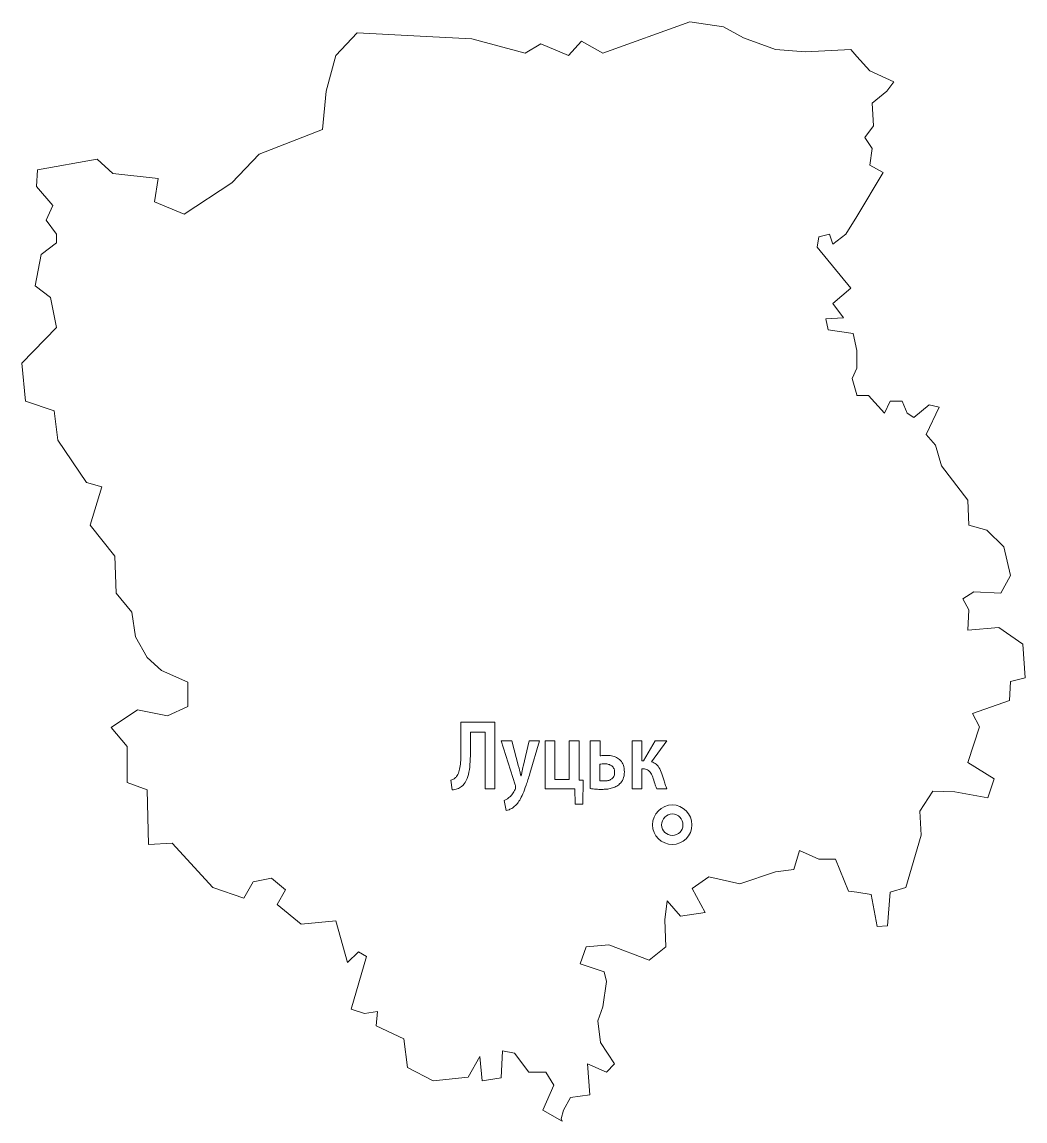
# Model space of a CAD drawing. Header units: millimetres. Extents: x -411 to 410, y -37 to 395.
# Drawn here: x -388.9 to -332.4, y 324.4 to 386.3 of the extents above; entities that cross this region are included whole.
import ezdxf

# ---------------------------------------------------------------- set-up
doc = ezdxf.new("R2010")
doc.units = ezdxf.units.MM
doc.header["$MEASUREMENT"] = 0
doc.layers.add('layer 1', color=7, linetype='Continuous')

msp = doc.modelspace()

# ---------------------------------------------------------------- linework, layer by layer
at = {"layer": 'layer 1', "color": 9, "lineweight": 20}
msp.add_open_spline([(-333.8711, 352.1954), (-333.8711, 352.1954), (-335.6088, 352.0421), (-335.6088, 352.0421), (-335.6088, 352.0421), (-335.6088, 352.0421), (-335.5568, 353.1917), (-335.5568, 353.1917), (-335.5568, 353.1917), (-335.5568, 353.1917), (-335.8889, 353.8053), (-335.8889, 353.8053), (-335.8889, 353.8053), (-335.8889, 353.8053), (-335.2757, 354.2135), (-335.2757, 354.2135), (-335.2757, 354.2135), (-335.2757, 354.2135), (-333.744, 354.1367), (-333.744, 354.1367), (-333.744, 354.1367), (-333.744, 354.1367), (-333.2068, 355.1335), (-333.2068, 355.1335), (-333.2068, 355.1335), (-333.2068, 355.1335), (-333.59, 356.7436), (-333.59, 356.7436), (-333.59, 356.7436), (-333.59, 356.7436), (-334.5354, 357.6886), (-334.5354, 357.6886), (-334.5354, 357.6886), (-334.5354, 357.6886), (-335.5568, 357.9692), (-335.5568, 357.9692), (-335.5568, 357.9692), (-335.5568, 357.9692), (-335.6088, 359.375), (-335.6088, 359.375), (-335.6088, 359.375), (-335.6088, 359.375), (-337.0895, 361.3162), (-337.0895, 361.3162), (-337.0895, 361.3162), (-337.0895, 361.3162), (-337.4226, 362.4662), (-337.4226, 362.4662), (-337.4226, 362.4662), (-337.4226, 362.4662), (-337.9588, 363.0786), (-337.9588, 363.0786), (-337.9588, 363.0786), (-337.9588, 363.0786), (-337.2185, 364.6123), (-337.2185, 364.6123), (-337.2185, 364.6123), (-337.2185, 364.6123), (-337.7797, 364.7402), (-337.7797, 364.7402), (-337.7797, 364.7402), (-337.7797, 364.7402), (-338.6483, 364.0245), (-338.6483, 364.0245), (-338.6483, 364.0245), (-338.6483, 364.0245), (-339.0321, 364.2799), (-339.0321, 364.2799), (-339.0321, 364.2799), (-339.0321, 364.2799), (-339.3131, 364.944), (-339.3131, 364.944), (-339.3131, 364.944), (-339.3131, 364.944), (-339.9771, 364.944), (-339.9771, 364.944), (-339.9771, 364.944), (-339.9771, 364.944), (-340.3094, 364.2799), (-340.3094, 364.2799), (-340.3094, 364.2799), (-340.3094, 364.2799), (-341.2038, 365.2762), (-341.2038, 365.2762), (-341.2038, 365.2762), (-341.2038, 365.2762), (-341.8674, 365.2762), (-341.8674, 365.2762), (-341.8674, 365.2762), (-341.8674, 365.2762), (-341.8674, 365.3013), (-341.8674, 365.3013), (-341.8674, 365.3013), (-341.8674, 365.3013), (-342.1232, 366.2215), (-342.1232, 366.2215), (-342.1232, 366.2215), (-342.1232, 366.2215), (-341.8674, 366.8099), (-341.8674, 366.8099), (-341.8674, 366.8099), (-341.8674, 366.8099), (-341.8674, 367.8062), (-341.8674, 367.8062), (-341.8674, 367.8062), (-341.8674, 367.8062), (-342.0724, 368.7767), (-342.0724, 368.7767), (-342.0724, 368.7767), (-342.0724, 368.7767), (-343.4773, 368.9813), (-343.4773, 368.9813), (-343.4773, 368.9813), (-343.4773, 368.9813), (-343.6052, 369.5938), (-343.6052, 369.5938), (-343.6052, 369.5938), (-343.6052, 369.5938), (-342.6087, 369.645), (-342.6087, 369.645), (-342.6087, 369.645), (-342.6087, 369.645), (-343.222, 370.4631), (-343.222, 370.4631), (-343.222, 370.4631), (-343.222, 370.4631), (-342.2001, 371.3317), (-342.2001, 371.3317), (-342.2001, 371.3317), (-342.2001, 371.3317), (-344.0911, 373.6308), (-344.0911, 373.6308), (-344.0911, 373.6308), (-344.0911, 373.6308), (-344.0141, 374.2181), (-344.0141, 374.2181), (-344.0141, 374.2181), (-344.0141, 374.2181), (-343.4005, 374.3713), (-343.4005, 374.3713), (-343.4005, 374.3713), (-343.4005, 374.3713), (-343.222, 373.8093), (-343.222, 373.8093), (-343.222, 373.8093), (-343.222, 373.8093), (-342.4805, 374.3713), (-342.4805, 374.3713), (-342.4805, 374.3713), (-342.4805, 374.3713), (-341.8674, 375.3686), (-341.8674, 375.3686), (-341.8674, 375.3686), (-341.8674, 375.3686), (-340.3862, 377.8465), (-340.3862, 377.8465), (-340.3862, 377.8465), (-340.3862, 377.8465), (-341.127, 378.255), (-341.127, 378.255), (-341.127, 378.255), (-341.127, 378.255), (-340.9986, 379.2002), (-340.9986, 379.2002), (-340.9986, 379.2002), (-340.9986, 379.2002), (-341.4079, 379.8136), (-341.4079, 379.8136), (-341.4079, 379.8136), (-341.4079, 379.8136), (-340.9221, 380.4774), (-340.9221, 380.4774), (-340.9221, 380.4774), (-340.9221, 380.4774), (-340.9986, 381.7549), (-340.9986, 381.7549), (-340.9986, 381.7549), (-340.9986, 381.7549), (-340.1819, 382.4195), (-340.1819, 382.4195), (-340.1819, 382.4195), (-340.1819, 382.4195), (-339.7722, 382.9562), (-339.7722, 382.9562), (-339.7722, 382.9562), (-339.7722, 382.9562), (-341.127, 383.5696), (-341.127, 383.5696), (-341.127, 383.5696), (-341.127, 383.5696), (-341.8674, 384.3875), (-341.8674, 384.3875), (-341.8674, 384.3875), (-341.8674, 384.3875), (-342.2001, 384.7701), (-342.2001, 384.7701), (-342.2001, 384.7701), (-342.2001, 384.7701), (-344.7541, 384.6423), (-344.7541, 384.6423), (-344.7541, 384.6423), (-344.7541, 384.6423), (-346.4406, 384.7701), (-346.4406, 384.7701), (-346.4406, 384.7701), (-346.4406, 384.7701), (-348.2545, 385.4338), (-348.2545, 385.4338), (-348.2545, 385.4338), (-348.2545, 385.4338), (-349.379, 386.0473), (-349.379, 386.0473), (-349.379, 386.0473), (-349.379, 386.0473), (-351.2693, 386.3286), (-351.2693, 386.3286), (-351.2693, 386.3286), (-351.2693, 386.3286), (-356.1751, 384.5654), (-356.1751, 384.5654), (-356.1751, 384.5654), (-356.1751, 384.5654), (-357.3759, 385.2558), (-357.3759, 385.2558), (-357.3759, 385.2558), (-357.3759, 385.2558), (-358.1168, 384.4382), (-358.1168, 384.4382), (-358.1168, 384.4382), (-358.1168, 384.4382), (-359.6751, 385.1027), (-359.6751, 385.1027), (-359.6751, 385.1027), (-359.6751, 385.1027), (-360.5437, 384.5654), (-360.5437, 384.5654), (-360.5437, 384.5654), (-360.5437, 384.5654), (-363.5586, 385.3827), (-363.5586, 385.3827), (-363.5586, 385.3827), (-363.5586, 385.3827), (-366.1137, 385.5106), (-366.1137, 385.5106), (-366.1137, 385.5106), (-366.1137, 385.5106), (-370.0224, 385.7152), (-370.0224, 385.7152), (-370.0224, 385.7152), (-370.0224, 385.7152), (-371.2235, 384.4382), (-371.2235, 384.4382), (-371.2235, 384.4382), (-371.2235, 384.4382), (-371.7593, 382.4195), (-371.7593, 382.4195), (-371.7593, 382.4195), (-371.7593, 382.4195), (-371.9638, 380.2733), (-371.9638, 380.2733), (-371.9638, 380.2733), (-371.9638, 380.2733), (-375.5405, 378.8684), (-375.5405, 378.8684), (-375.5405, 378.8684), (-375.5405, 378.8684), (-377.0743, 377.2589), (-377.0743, 377.2589), (-377.0743, 377.2589), (-377.0743, 377.2589), (-379.7569, 375.4955), (-379.7569, 375.4955), (-379.7569, 375.4955), (-379.7569, 375.4955), (-381.4429, 376.1858), (-381.4429, 376.1858), (-381.4429, 376.1858), (-381.4429, 376.1858), (-381.2381, 377.514), (-381.2381, 377.514), (-381.2381, 377.514), (-381.2381, 377.514), (-383.7928, 377.7953), (-383.7928, 377.7953), (-383.7928, 377.7953), (-383.7928, 377.7953), (-384.6617, 378.5874), (-384.6617, 378.5874), (-384.6617, 378.5874), (-384.6617, 378.5874), (-388.0344, 377.9992), (-388.0344, 377.9992), (-388.0344, 377.9992), (-388.0344, 377.9992), (-388.0849, 377.0541), (-388.0849, 377.0541), (-388.0849, 377.0541), (-388.0849, 377.0541), (-387.1661, 375.9814), (-387.1661, 375.9814), (-387.1661, 375.9814), (-387.1661, 375.9814), (-387.5486, 375.1637), (-387.5486, 375.1637), (-387.5486, 375.1637), (-387.5486, 375.1637), (-386.9609, 374.3713), (-386.9609, 374.3713), (-386.9609, 374.3713), (-386.9609, 374.3713), (-386.9609, 373.8864), (-386.9609, 373.8864), (-386.9609, 373.8864), (-386.9609, 373.8864), (-387.8296, 373.2221), (-387.8296, 373.2221), (-387.8296, 373.2221), (-387.8296, 373.2221), (-388.1619, 371.4592), (-388.1619, 371.4592), (-388.1619, 371.4592), (-388.1619, 371.4592), (-387.293, 370.7946), (-387.293, 370.7946), (-387.293, 370.7946), (-387.293, 370.7946), (-386.9609, 369.1089), (-386.9609, 369.1089), (-386.9609, 369.1089), (-386.9609, 369.1089), (-388.9027, 367.0904), (-388.9027, 367.0904), (-388.9027, 367.0904), (-388.9027, 367.0904), (-388.6984, 364.944), (-388.6984, 364.944), (-388.6984, 364.944), (-388.6984, 364.944), (-387.089, 364.4083), (-387.089, 364.4083), (-387.089, 364.4083), (-387.089, 364.4083), (-386.8844, 362.747), (-386.8844, 362.747), (-386.8844, 362.747), (-386.8844, 362.747), (-385.275, 360.3707), (-385.275, 360.3707), (-385.275, 360.3707), (-385.275, 360.3707), (-384.4063, 360.1156), (-384.4063, 360.1156), (-384.4063, 360.1156), (-384.4063, 360.1156), (-385.0701, 357.9692), (-385.0701, 357.9692), (-385.0701, 357.9692), (-385.0701, 357.9692), (-383.6648, 356.2067), (-383.6648, 356.2067), (-383.6648, 356.2067), (-383.6648, 356.2067), (-383.5893, 354.1367), (-383.5893, 354.1367), (-383.5893, 354.1367), (-383.5893, 354.1367), (-382.72, 353.0639), (-382.72, 353.0639), (-382.72, 353.0639), (-382.72, 353.0639), (-382.5154, 351.6586), (-382.5154, 351.6586), (-382.5154, 351.6586), (-382.5154, 351.6586), (-381.8516, 350.5092), (-381.8516, 350.5092), (-381.8516, 350.5092), (-381.8516, 350.5092), (-381.0333, 349.7685), (-381.0333, 349.7685), (-381.0333, 349.7685), (-381.0333, 349.7685), (-379.5515, 349.1043), (-379.5515, 349.1043), (-379.5515, 349.1043), (-379.5515, 349.1043), (-379.5515, 347.7495), (-379.5515, 347.7495), (-379.5515, 347.7495), (-379.5515, 347.7495), (-380.7018, 347.2137), (-380.7018, 347.2137), (-380.7018, 347.2137), (-380.7018, 347.2137), (-382.3877, 347.5457), (-382.3877, 347.5457), (-382.3877, 347.5457), (-382.3877, 347.5457), (-383.8696, 346.5491), (-383.8696, 346.5491), (-383.8696, 346.5491), (-383.8696, 346.5491), (-382.9756, 345.4766), (-382.9756, 345.4766), (-382.9756, 345.4766), (-382.9756, 345.4766), (-382.9756, 343.4579), (-382.9756, 343.4579), (-382.9756, 343.4579), (-382.9756, 343.4579), (-381.8516, 343.0492), (-381.8516, 343.0492), (-381.8516, 343.0492), (-381.8516, 343.0492), (-381.7745, 339.9575), (-381.7745, 339.9575), (-381.7745, 339.9575), (-381.7745, 339.9575), (-380.4456, 340.0344), (-380.4456, 340.0344), (-380.4456, 340.0344), (-380.4456, 340.0344), (-378.1466, 337.5305), (-378.1466, 337.5305), (-378.1466, 337.5305), (-378.1466, 337.5305), (-376.4097, 336.9429), (-376.4097, 336.9429), (-376.4097, 336.9429), (-376.4097, 336.9429), (-375.8729, 337.8628), (-375.8729, 337.8628), (-375.8729, 337.8628), (-375.8729, 337.8628), (-374.8515, 338.0672), (-374.8515, 338.0672), (-374.8515, 338.0672), (-374.8515, 338.0672), (-374.0591, 337.4029), (-374.0591, 337.4029), (-374.0591, 337.4029), (-374.0591, 337.4029), (-374.5189, 336.5855), (-374.5189, 336.5855), (-374.5189, 336.5855), (-374.5189, 336.5855), (-373.1651, 335.4611), (-373.1651, 335.4611), (-373.1651, 335.4611), (-373.1651, 335.4611), (-371.2235, 335.6655), (-371.2235, 335.6655), (-371.2235, 335.6655), (-371.2235, 335.6655), (-370.5587, 333.3149), (-370.5587, 333.3149), (-370.5587, 333.3149), (-370.5587, 333.3149), (-369.9464, 333.9025), (-369.9464, 333.9025), (-369.9464, 333.9025), (-369.9464, 333.9025), (-369.4856, 333.6468), (-369.4856, 333.6468), (-369.4856, 333.6468), (-369.4856, 333.6468), (-370.3546, 330.6834), (-370.3546, 330.6834), (-370.3546, 330.6834), (-370.3546, 330.6834), (-369.6137, 330.4283), (-369.6137, 330.4283), (-369.6137, 330.4283), (-369.6137, 330.4283), (-368.873, 330.5556), (-368.873, 330.5556), (-368.873, 330.5556), (-368.873, 330.5556), (-368.9492, 329.738), (-368.9492, 329.738), (-368.9492, 329.738), (-368.9492, 329.738), (-367.391, 328.9973), (-367.391, 328.9973), (-367.391, 328.9973), (-367.391, 328.9973), (-367.1867, 327.3873), (-367.1867, 327.3873), (-367.1867, 327.3873), (-367.1867, 327.3873), (-365.7304, 326.6466), (-365.7304, 326.6466), (-365.7304, 326.6466), (-365.7304, 326.6466), (-363.7626, 326.8506), (-363.7626, 326.8506), (-363.7626, 326.8506), (-363.7626, 326.8506), (-363.0991, 328.0011), (-363.0991, 328.0011), (-363.0991, 328.0011), (-363.0991, 328.0011), (-362.9712, 326.6466), (-362.9712, 326.6466), (-362.9712, 326.6466), (-362.9712, 326.6466), (-361.8972, 326.8003), (-361.8972, 326.8003), (-361.8972, 326.8003), (-361.8972, 326.8003), (-361.8214, 328.3331), (-361.8214, 328.3331), (-361.8214, 328.3331), (-361.8214, 328.3331), (-361.1574, 328.2054), (-361.1574, 328.2054), (-361.1574, 328.2054), (-361.1574, 328.2054), (-360.3394, 327.1323), (-360.3394, 327.1323), (-360.3394, 327.1323), (-360.3394, 327.1323), (-359.3935, 327.1323), (-359.3935, 327.1323), (-359.3935, 327.1323), (-359.3935, 327.1323), (-358.9338, 326.3913), (-358.9338, 326.3913), (-358.9338, 326.3913), (-358.9338, 326.3913), (-359.5472, 324.9859), (-359.5472, 324.9859), (-359.5472, 324.9859), (-359.5472, 324.9859), (-358.4741, 324.3732), (-358.4741, 324.3732), (-358.4741, 324.3732), (-358.4741, 324.3732), (-358.5254, 324.5002), (-358.5254, 324.5002), (-358.5254, 324.5002), (-358.5254, 324.5002), (-358.398, 324.9859), (-358.398, 324.9859), (-358.398, 324.9859), (-358.398, 324.9859), (-357.9886, 325.7014), (-357.9886, 325.7014), (-357.9886, 325.7014), (-357.9886, 325.7014), (-356.9158, 325.8555), (-356.9158, 325.8555), (-356.9158, 325.8555), (-356.9158, 325.8555), (-357.0434, 327.5923), (-357.0434, 327.5923), (-357.0434, 327.5923), (-357.0434, 327.5923), (-355.9705, 327.1323), (-355.9705, 327.1323), (-355.9705, 327.1323), (-355.9705, 327.1323), (-355.5112, 327.5923), (-355.5112, 327.5923), (-355.5112, 327.5923), (-355.5112, 327.5923), (-356.3029, 328.7925), (-356.3029, 328.7925), (-356.3029, 328.7925), (-356.3029, 328.7925), (-356.4557, 330.0191), (-356.4557, 330.0191), (-356.4557, 330.0191), (-356.4557, 330.0191), (-356.1751, 330.8114), (-356.1751, 330.8114), (-356.1751, 330.8114), (-356.1751, 330.8114), (-355.9705, 332.2419), (-355.9705, 332.2419), (-355.9705, 332.2419), (-355.9705, 332.2419), (-356.0983, 332.7785), (-356.0983, 332.7785), (-356.0983, 332.7785), (-356.0983, 332.7785), (-357.4532, 333.239), (-357.4532, 333.239), (-357.4532, 333.239), (-357.4532, 333.239), (-357.1203, 334.1834), (-357.1203, 334.1834), (-357.1203, 334.1834), (-357.1203, 334.1834), (-355.8423, 334.3115), (-355.8423, 334.3115), (-355.8423, 334.3115), (-355.8423, 334.3115), (-353.5689, 333.4425), (-353.5689, 333.4425), (-353.5689, 333.4425), (-353.5689, 333.4425), (-352.6236, 334.1834), (-352.6236, 334.1834), (-352.6236, 334.1834), (-352.6236, 334.1834), (-352.6745, 335.7169), (-352.6745, 335.7169), (-352.6745, 335.7169), (-352.6745, 335.7169), (-352.5473, 336.7891), (-352.5473, 336.7891), (-352.5473, 336.7891), (-352.5473, 336.7891), (-351.8064, 335.9214), (-351.8064, 335.9214), (-351.8064, 335.9214), (-351.8064, 335.9214), (-350.4008, 336.1251), (-350.4008, 336.1251), (-350.4008, 336.1251), (-350.4008, 336.1251), (-351.142, 337.4792), (-351.142, 337.4792), (-351.142, 337.4792), (-351.142, 337.4792), (-350.197, 338.1434), (-350.197, 338.1434), (-350.197, 338.1434), (-350.197, 338.1434), (-348.4593, 337.7351), (-348.4593, 337.7351), (-348.4593, 337.7351), (-348.4593, 337.7351), (-346.4406, 338.4242), (-346.4406, 338.4242), (-346.4406, 338.4242), (-346.4406, 338.4242), (-345.419, 338.5529), (-345.419, 338.5529), (-345.419, 338.5529), (-345.419, 338.5529), (-345.0868, 339.6256), (-345.0868, 339.6256), (-345.0868, 339.6256), (-345.0868, 339.6256), (-344.0141, 339.1397), (-344.0141, 339.1397), (-344.0141, 339.1397), (-344.0141, 339.1397), (-343.0691, 339.1397), (-343.0691, 339.1397), (-343.0691, 339.1397), (-343.0691, 339.1397), (-342.3274, 337.3261), (-342.3274, 337.3261), (-342.3274, 337.3261), (-342.3274, 337.3261), (-341.8674, 337.2747), (-341.8674, 337.2747), (-341.8674, 337.2747), (-341.8674, 337.2747), (-341.0501, 337.1473), (-341.0501, 337.1473), (-341.0501, 337.1473), (-341.0501, 337.1473), (-340.7182, 335.3334), (-340.7182, 335.3334), (-340.7182, 335.3334), (-340.7182, 335.3334), (-340.1303, 335.3837), (-340.1303, 335.3837), (-340.1303, 335.3837), (-340.1303, 335.3837), (-339.9771, 337.2747), (-339.9771, 337.2747), (-339.9771, 337.2747), (-339.9771, 337.2747), (-339.1088, 337.5305), (-339.1088, 337.5305), (-339.1088, 337.5305), (-339.1088, 337.5305), (-338.2396, 340.4938), (-338.2396, 340.4938), (-338.2396, 340.4938), (-338.2396, 340.4938), (-338.3165, 341.8481), (-338.3165, 341.8481), (-338.3165, 341.8481), (-338.3165, 341.8481), (-337.5757, 342.9726), (-337.5757, 342.9726), (-337.5757, 342.9726), (-337.5757, 342.9726), (-336.3491, 342.9214), (-336.3491, 342.9214), (-336.3491, 342.9214), (-336.3491, 342.9214), (-334.4843, 342.5888), (-334.4843, 342.5888), (-334.4843, 342.5888), (-334.4843, 342.5888), (-334.1262, 343.6621), (-334.1262, 343.6621), (-334.1262, 343.6621), (-334.1262, 343.6621), (-335.6088, 344.5823), (-335.6088, 344.5823), (-335.6088, 344.5823), (-335.6088, 344.5823), (-334.9435, 346.6004), (-334.9435, 346.6004), (-334.9435, 346.6004), (-334.9435, 346.6004), (-335.3527, 347.3411), (-335.3527, 347.3411), (-335.3527, 347.3411), (-335.3527, 347.3411), (-333.2578, 348.0826), (-333.2578, 348.0826), (-333.2578, 348.0826), (-333.2578, 348.0826), (-333.2068, 349.1554), (-333.2068, 349.1554), (-333.2068, 349.1554), (-333.2068, 349.1554), (-332.3885, 349.3594), (-332.3885, 349.3594), (-332.3885, 349.3594), (-332.3885, 349.3594), (-332.5175, 351.2499), (-332.5175, 351.2499), (-332.5175, 351.2499), (-332.5175, 351.2499), (-333.8711, 352.1954), (-333.8711, 352.1954)], degree=3, knots=[0, 0, 0, 0, 0.0054054, 0.0054054, 0.0054054, 0.0054054, 0.0108108, 0.0108108, 0.0108108, 0.0108108, 0.0162162, 0.0162162, 0.0162162, 0.0162162, 0.0216216, 0.0216216, 0.0216216, 0.0216216, 0.027027, 0.027027, 0.027027, 0.027027, 0.0324324, 0.0324324, 0.0324324, 0.0324324, 0.0378378, 0.0378378, 0.0378378, 0.0378378, 0.0432432, 0.0432432, 0.0432432, 0.0432432, 0.0486486, 0.0486486, 0.0486486, 0.0486486, 0.0540541, 0.0540541, 0.0540541, 0.0540541, 0.0594595, 0.0594595, 0.0594595, 0.0594595, 0.0648649, 0.0648649, 0.0648649, 0.0648649, 0.0702703, 0.0702703, 0.0702703, 0.0702703, 0.0756757, 0.0756757, 0.0756757, 0.0756757, 0.0810811, 0.0810811, 0.0810811, 0.0810811, 0.0864865, 0.0864865, 0.0864865, 0.0864865, 0.0918919, 0.0918919, 0.0918919, 0.0918919, 0.0972973, 0.0972973, 0.0972973, 0.0972973, 0.1027027, 0.1027027, 0.1027027, 0.1027027, 0.1081081, 0.1081081, 0.1081081, 0.1081081, 0.1135135, 0.1135135, 0.1135135, 0.1135135, 0.1189189, 0.1189189, 0.1189189, 0.1189189, 0.1243243, 0.1243243, 0.1243243, 0.1243243, 0.1297297, 0.1297297, 0.1297297, 0.1297297, 0.1351351, 0.1351351, 0.1351351, 0.1351351, 0.1405405, 0.1405405, 0.1405405, 0.1405405, 0.1459459, 0.1459459, 0.1459459, 0.1459459, 0.1513514, 0.1513514, 0.1513514, 0.1513514, 0.1567568, 0.1567568, 0.1567568, 0.1567568, 0.1621622, 0.1621622, 0.1621622, 0.1621622, 0.1675676, 0.1675676, 0.1675676, 0.1675676, 0.172973, 0.172973, 0.172973, 0.172973, 0.1783784, 0.1783784, 0.1783784, 0.1783784, 0.1837838, 0.1837838, 0.1837838, 0.1837838, 0.1891892, 0.1891892, 0.1891892, 0.1891892, 0.1945946, 0.1945946, 0.1945946, 0.1945946, 0.2, 0.2, 0.2, 0.2, 0.2054054, 0.2054054, 0.2054054, 0.2054054, 0.2108108, 0.2108108, 0.2108108, 0.2108108, 0.2162162, 0.2162162, 0.2162162, 0.2162162, 0.2216216, 0.2216216, 0.2216216, 0.2216216, 0.227027, 0.227027, 0.227027, 0.227027, 0.2324324, 0.2324324, 0.2324324, 0.2324324, 0.2378378, 0.2378378, 0.2378378, 0.2378378, 0.2432432, 0.2432432, 0.2432432, 0.2432432, 0.2486486, 0.2486486, 0.2486486, 0.2486486, 0.2540541, 0.2540541, 0.2540541, 0.2540541, 0.2594595, 0.2594595, 0.2594595, 0.2594595, 0.2648649, 0.2648649, 0.2648649, 0.2648649, 0.2702703, 0.2702703, 0.2702703, 0.2702703, 0.2756757, 0.2756757, 0.2756757, 0.2756757, 0.2810811, 0.2810811, 0.2810811, 0.2810811, 0.2864865, 0.2864865, 0.2864865, 0.2864865, 0.2918919, 0.2918919, 0.2918919, 0.2918919, 0.2972973, 0.2972973, 0.2972973, 0.2972973, 0.3027027, 0.3027027, 0.3027027, 0.3027027, 0.3081081, 0.3081081, 0.3081081, 0.3081081, 0.3135135, 0.3135135, 0.3135135, 0.3135135, 0.3189189, 0.3189189, 0.3189189, 0.3189189, 0.3243243, 0.3243243, 0.3243243, 0.3243243, 0.3297297, 0.3297297, 0.3297297, 0.3297297, 0.3351351, 0.3351351, 0.3351351, 0.3351351, 0.3405405, 0.3405405, 0.3405405, 0.3405405, 0.3459459, 0.3459459, 0.3459459, 0.3459459, 0.3513514, 0.3513514, 0.3513514, 0.3513514, 0.3567568, 0.3567568, 0.3567568, 0.3567568, 0.3621622, 0.3621622, 0.3621622, 0.3621622, 0.3675676, 0.3675676, 0.3675676, 0.3675676, 0.372973, 0.372973, 0.372973, 0.372973, 0.3783784, 0.3783784, 0.3783784, 0.3783784, 0.3837838, 0.3837838, 0.3837838, 0.3837838, 0.3891892, 0.3891892, 0.3891892, 0.3891892, 0.3945946, 0.3945946, 0.3945946, 0.3945946, 0.4, 0.4, 0.4, 0.4, 0.4054054, 0.4054054, 0.4054054, 0.4054054, 0.4108108, 0.4108108, 0.4108108, 0.4108108, 0.4162162, 0.4162162, 0.4162162, 0.4162162, 0.4216216, 0.4216216, 0.4216216, 0.4216216, 0.427027, 0.427027, 0.427027, 0.427027, 0.4324324, 0.4324324, 0.4324324, 0.4324324, 0.4378378, 0.4378378, 0.4378378, 0.4378378, 0.4432432, 0.4432432, 0.4432432, 0.4432432, 0.4486486, 0.4486486, 0.4486486, 0.4486486, 0.4540541, 0.4540541, 0.4540541, 0.4540541, 0.4594595, 0.4594595, 0.4594595, 0.4594595, 0.4648649, 0.4648649, 0.4648649, 0.4648649, 0.4702703, 0.4702703, 0.4702703, 0.4702703, 0.4756757, 0.4756757, 0.4756757, 0.4756757, 0.4810811, 0.4810811, 0.4810811, 0.4810811, 0.4864865, 0.4864865, 0.4864865, 0.4864865, 0.4918919, 0.4918919, 0.4918919, 0.4918919, 0.4972973, 0.4972973, 0.4972973, 0.4972973, 0.5027027, 0.5027027, 0.5027027, 0.5027027, 0.5081081, 0.5081081, 0.5081081, 0.5081081, 0.5135135, 0.5135135, 0.5135135, 0.5135135, 0.5189189, 0.5189189, 0.5189189, 0.5189189, 0.5243243, 0.5243243, 0.5243243, 0.5243243, 0.5297297, 0.5297297, 0.5297297, 0.5297297, 0.5351351, 0.5351351, 0.5351351, 0.5351351, 0.5405405, 0.5405405, 0.5405405, 0.5405405, 0.5459459, 0.5459459, 0.5459459, 0.5459459, 0.5513514, 0.5513514, 0.5513514, 0.5513514, 0.5567568, 0.5567568, 0.5567568, 0.5567568, 0.5621622, 0.5621622, 0.5621622, 0.5621622, 0.5675676, 0.5675676, 0.5675676, 0.5675676, 0.572973, 0.572973, 0.572973, 0.572973, 0.5783784, 0.5783784, 0.5783784, 0.5783784, 0.5837838, 0.5837838, 0.5837838, 0.5837838, 0.5891892, 0.5891892, 0.5891892, 0.5891892, 0.5945946, 0.5945946, 0.5945946, 0.5945946, 0.6, 0.6, 0.6, 0.6, 0.6054054, 0.6054054, 0.6054054, 0.6054054, 0.6108108, 0.6108108, 0.6108108, 0.6108108, 0.6162162, 0.6162162, 0.6162162, 0.6162162, 0.6216216, 0.6216216, 0.6216216, 0.6216216, 0.627027, 0.627027, 0.627027, 0.627027, 0.6324324, 0.6324324, 0.6324324, 0.6324324, 0.6378378, 0.6378378, 0.6378378, 0.6378378, 0.6432432, 0.6432432, 0.6432432, 0.6432432, 0.6486486, 0.6486486, 0.6486486, 0.6486486, 0.6540541, 0.6540541, 0.6540541, 0.6540541, 0.6594595, 0.6594595, 0.6594595, 0.6594595, 0.6648649, 0.6648649, 0.6648649, 0.6648649, 0.6702703, 0.6702703, 0.6702703, 0.6702703, 0.6756757, 0.6756757, 0.6756757, 0.6756757, 0.6810811, 0.6810811, 0.6810811, 0.6810811, 0.6864865, 0.6864865, 0.6864865, 0.6864865, 0.6918919, 0.6918919, 0.6918919, 0.6918919, 0.6972973, 0.6972973, 0.6972973, 0.6972973, 0.7027027, 0.7027027, 0.7027027, 0.7027027, 0.7081081, 0.7081081, 0.7081081, 0.7081081, 0.7135135, 0.7135135, 0.7135135, 0.7135135, 0.7189189, 0.7189189, 0.7189189, 0.7189189, 0.7243243, 0.7243243, 0.7243243, 0.7243243, 0.7297297, 0.7297297, 0.7297297, 0.7297297, 0.7351351, 0.7351351, 0.7351351, 0.7351351, 0.7405405, 0.7405405, 0.7405405, 0.7405405, 0.7459459, 0.7459459, 0.7459459, 0.7459459, 0.7513514, 0.7513514, 0.7513514, 0.7513514, 0.7567568, 0.7567568, 0.7567568, 0.7567568, 0.7621622, 0.7621622, 0.7621622, 0.7621622, 0.7675676, 0.7675676, 0.7675676, 0.7675676, 0.772973, 0.772973, 0.772973, 0.772973, 0.7783784, 0.7783784, 0.7783784, 0.7783784, 0.7837838, 0.7837838, 0.7837838, 0.7837838, 0.7891892, 0.7891892, 0.7891892, 0.7891892, 0.7945946, 0.7945946, 0.7945946, 0.7945946, 0.8, 0.8, 0.8, 0.8, 0.8054054, 0.8054054, 0.8054054, 0.8054054, 0.8108108, 0.8108108, 0.8108108, 0.8108108, 0.8162162, 0.8162162, 0.8162162, 0.8162162, 0.8216216, 0.8216216, 0.8216216, 0.8216216, 0.827027, 0.827027, 0.827027, 0.827027, 0.8324324, 0.8324324, 0.8324324, 0.8324324, 0.8378378, 0.8378378, 0.8378378, 0.8378378, 0.8432432, 0.8432432, 0.8432432, 0.8432432, 0.8486486, 0.8486486, 0.8486486, 0.8486486, 0.8540541, 0.8540541, 0.8540541, 0.8540541, 0.8594595, 0.8594595, 0.8594595, 0.8594595, 0.8648649, 0.8648649, 0.8648649, 0.8648649, 0.8702703, 0.8702703, 0.8702703, 0.8702703, 0.8756757, 0.8756757, 0.8756757, 0.8756757, 0.8810811, 0.8810811, 0.8810811, 0.8810811, 0.8864865, 0.8864865, 0.8864865, 0.8864865, 0.8918919, 0.8918919, 0.8918919, 0.8918919, 0.8972973, 0.8972973, 0.8972973, 0.8972973, 0.9027027, 0.9027027, 0.9027027, 0.9027027, 0.9081081, 0.9081081, 0.9081081, 0.9081081, 0.9135135, 0.9135135, 0.9135135, 0.9135135, 0.9189189, 0.9189189, 0.9189189, 0.9189189, 0.9243243, 0.9243243, 0.9243243, 0.9243243, 0.9297297, 0.9297297, 0.9297297, 0.9297297, 0.9351351, 0.9351351, 0.9351351, 0.9351351, 0.9405405, 0.9405405, 0.9405405, 0.9405405, 0.9459459, 0.9459459, 0.9459459, 0.9459459, 0.9513514, 0.9513514, 0.9513514, 0.9513514, 0.9567568, 0.9567568, 0.9567568, 0.9567568, 0.9621622, 0.9621622, 0.9621622, 0.9621622, 0.9675676, 0.9675676, 0.9675676, 0.9675676, 0.972973, 0.972973, 0.972973, 0.972973, 0.9783784, 0.9783784, 0.9783784, 0.9783784, 0.9837838, 0.9837838, 0.9837838, 0.9837838, 0.9891892, 0.9891892, 0.9891892, 0.9891892, 1, 1, 1, 1], dxfattribs=at)
at = {"layer": 'layer 1', "color": 250, "lineweight": 20}
for points, knots in [([(-364.1681, 346.8503), (-364.1681, 346.8503), (-364.1681, 345.2349), (-364.1681, 345.2349), (-364.1681, 345.2349), (-364.1673, 345.0892), (-364.1704, 344.9453), (-364.177, 344.8032), (-364.177, 344.8032), (-364.1829, 344.6603), (-364.1949, 344.5256), (-364.2119, 344.3975), (-364.2119, 344.3975), (-364.229, 344.2694), (-364.2543, 344.1543), (-364.2862, 344.0512), (-364.2862, 344.0512), (-364.3189, 343.9491), (-364.3613, 343.8646), (-364.4132, 343.7978), (-364.4132, 343.7978), (-364.4496, 343.7495), (-364.4964, 343.7068), (-364.5529, 343.6706), (-364.5529, 343.6706), (-364.6101, 343.6334), (-364.6732, 343.6093), (-364.743, 343.5972), (-364.743, 343.5972), (-364.743, 343.5972), (-364.6717, 343.0458), (-364.6717, 343.0458), (-364.6717, 343.0458), (-364.5662, 343.0476), (-364.4674, 343.0653), (-364.3761, 343.0996), (-364.3761, 343.0996), (-364.284, 343.134), (-364.2045, 343.1748), (-364.1369, 343.224), (-364.1369, 343.224), (-364.0285, 343.3113), (-363.9409, 343.4255), (-363.874, 343.5657), (-363.874, 343.5657), (-363.8072, 343.7059), (-363.7559, 343.8665), (-363.721, 344.0475), (-363.721, 344.0475), (-363.6869, 344.2285), (-363.6631, 344.4244), (-363.6505, 344.6333), (-363.6505, 344.6333), (-363.6385, 344.8422), (-363.6326, 345.0604), (-363.6333, 345.2851), (-363.6333, 345.2851), (-363.6333, 345.2851), (-363.6333, 346.2877), (-363.6333, 346.2877), (-363.6333, 346.2877), (-363.6333, 346.2877), (-362.8134, 346.2877), (-362.8134, 346.2877), (-362.8134, 346.2877), (-362.8134, 346.2877), (-362.8134, 343.0959), (-362.8134, 343.0959), (-362.8134, 343.0959), (-362.8134, 343.0959), (-362.2653, 343.0959), (-362.2653, 343.0959), (-362.2653, 343.0959), (-362.2653, 343.0959), (-362.2653, 346.8503), (-362.2653, 346.8503), (-362.2653, 346.8503), (-362.2653, 346.8503), (-364.1681, 346.8503), (-364.1681, 346.8503)], [0, 0, 0, 0, 0.047619, 0.047619, 0.047619, 0.047619, 0.0952381, 0.0952381, 0.0952381, 0.0952381, 0.1428571, 0.1428571, 0.1428571, 0.1428571, 0.1904762, 0.1904762, 0.1904762, 0.1904762, 0.2380952, 0.2380952, 0.2380952, 0.2380952, 0.2857143, 0.2857143, 0.2857143, 0.2857143, 0.3333333, 0.3333333, 0.3333333, 0.3333333, 0.3809524, 0.3809524, 0.3809524, 0.3809524, 0.4285714, 0.4285714, 0.4285714, 0.4285714, 0.4761905, 0.4761905, 0.4761905, 0.4761905, 0.5238095, 0.5238095, 0.5238095, 0.5238095, 0.5714286, 0.5714286, 0.5714286, 0.5714286, 0.6190476, 0.6190476, 0.6190476, 0.6190476, 0.6666667, 0.6666667, 0.6666667, 0.6666667, 0.7142857, 0.7142857, 0.7142857, 0.7142857, 0.7619048, 0.7619048, 0.7619048, 0.7619048, 0.8095238, 0.8095238, 0.8095238, 0.8095238, 0.8571429, 0.8571429, 0.8571429, 0.8571429, 0.9047619, 0.9047619, 0.9047619, 0.9047619, 1, 1, 1, 1]), ([(-361.9132, 345.8087), (-361.9132, 345.8087), (-361.1155, 343.3224), (-361.1155, 343.3224), (-361.1155, 343.3224), (-361.1044, 343.2899), (-361.0977, 343.263), (-361.094, 343.2417), (-361.094, 343.2417), (-361.0903, 343.2203), (-361.0888, 343.2027), (-361.0888, 343.1897), (-361.0888, 343.1897), (-361.0888, 343.173), (-361.091, 343.1544), (-361.0962, 343.1349), (-361.0962, 343.1349), (-361.1007, 343.1145), (-361.1089, 343.0922), (-361.12, 343.0671), (-361.12, 343.0671), (-361.1593, 342.9743), (-361.2054, 342.8907), (-361.2596, 342.8155), (-361.2596, 342.8155), (-361.3138, 342.7403), (-361.3681, 342.6818), (-361.423, 342.6391), (-361.423, 342.6391), (-361.4787, 342.589), (-361.5337, 342.5481), (-361.5879, 342.5175), (-361.5879, 342.5175), (-361.6413, 342.4859), (-361.6919, 342.4637), (-361.7394, 342.4497), (-361.7394, 342.4497), (-361.7394, 342.4497), (-361.6146, 341.876), (-361.6146, 341.876), (-361.6146, 341.876), (-361.5693, 341.8834), (-361.5158, 341.8992), (-361.4549, 341.9233), (-361.4549, 341.9233), (-361.3933, 341.9484), (-361.3272, 341.9846), (-361.2559, 342.0329), (-361.2559, 342.0329), (-361.1853, 342.0812), (-361.1133, 342.1443), (-361.0397, 342.2213), (-361.0397, 342.2213), (-360.9766, 342.29), (-360.9157, 342.3727), (-360.8571, 342.4683), (-360.8571, 342.4683), (-360.7984, 342.5649), (-360.7389, 342.6809), (-360.6796, 342.8165), (-360.6796, 342.8165), (-360.6209, 342.9529), (-360.5593, 343.1145), (-360.4946, 343.3029), (-360.4946, 343.3029), (-360.43, 343.4905), (-360.3609, 343.7105), (-360.2866, 343.9621), (-360.2866, 343.9621), (-360.2866, 343.9621), (-359.743, 345.8087), (-359.743, 345.8087), (-359.743, 345.8087), (-359.743, 345.8087), (-360.3268, 345.8087), (-360.3268, 345.8087), (-360.3268, 345.8087), (-360.3268, 345.8087), (-360.6654, 344.3632), (-360.6654, 344.3632), (-360.6654, 344.3632), (-360.6803, 344.3047), (-360.6944, 344.2443), (-360.7085, 344.1821), (-360.7085, 344.1821), (-360.7219, 344.1209), (-360.7353, 344.0596), (-360.7471, 344.0002), (-360.7471, 344.0002), (-360.7597, 343.9398), (-360.7709, 343.885), (-360.7813, 343.8349), (-360.7813, 343.8349), (-360.7813, 343.8349), (-360.7947, 343.8349), (-360.7947, 343.8349), (-360.7947, 343.8349), (-360.8051, 343.885), (-360.8169, 343.9398), (-360.8311, 343.9992), (-360.8311, 343.9992), (-360.8445, 344.0596), (-360.8593, 344.1199), (-360.8741, 344.1812), (-360.8741, 344.1812), (-360.889, 344.2425), (-360.9046, 344.301), (-360.9194, 344.3576), (-360.9194, 344.3576), (-360.9194, 344.3576), (-361.3072, 345.8087), (-361.3072, 345.8087), (-361.3072, 345.8087), (-361.3072, 345.8087), (-361.9132, 345.8087), (-361.9132, 345.8087)], [0, 0, 0, 0, 0.0333333, 0.0333333, 0.0333333, 0.0333333, 0.0666667, 0.0666667, 0.0666667, 0.0666667, 0.1, 0.1, 0.1, 0.1, 0.1333333, 0.1333333, 0.1333333, 0.1333333, 0.1666667, 0.1666667, 0.1666667, 0.1666667, 0.2, 0.2, 0.2, 0.2, 0.2333333, 0.2333333, 0.2333333, 0.2333333, 0.2666667, 0.2666667, 0.2666667, 0.2666667, 0.3, 0.3, 0.3, 0.3, 0.3333333, 0.3333333, 0.3333333, 0.3333333, 0.3666667, 0.3666667, 0.3666667, 0.3666667, 0.4, 0.4, 0.4, 0.4, 0.4333333, 0.4333333, 0.4333333, 0.4333333, 0.4666667, 0.4666667, 0.4666667, 0.4666667, 0.5, 0.5, 0.5, 0.5, 0.5333333, 0.5333333, 0.5333333, 0.5333333, 0.5666667, 0.5666667, 0.5666667, 0.5666667, 0.6, 0.6, 0.6, 0.6, 0.6333333, 0.6333333, 0.6333333, 0.6333333, 0.6666667, 0.6666667, 0.6666667, 0.6666667, 0.7, 0.7, 0.7, 0.7, 0.7333333, 0.7333333, 0.7333333, 0.7333333, 0.7666667, 0.7666667, 0.7666667, 0.7666667, 0.8, 0.8, 0.8, 0.8, 0.8333333, 0.8333333, 0.8333333, 0.8333333, 0.8666667, 0.8666667, 0.8666667, 0.8666667, 0.9, 0.9, 0.9, 0.9, 0.9333333, 0.9333333, 0.9333333, 0.9333333, 1, 1, 1, 1]), ([(-359.431, 345.8087), (-359.431, 345.8087), (-359.431, 343.0959), (-359.431, 343.0959), (-359.431, 343.0959), (-359.431, 343.0959), (-357.7465, 343.0959), (-357.7465, 343.0959), (-357.7465, 343.0959), (-357.7465, 343.0959), (-357.7287, 342.2269), (-357.7287, 342.2269), (-357.7287, 342.2269), (-357.7287, 342.2269), (-357.3098, 342.2269), (-357.3098, 342.2269), (-357.3098, 342.2269), (-357.3098, 342.2269), (-357.2831, 343.5805), (-357.2831, 343.5805), (-357.2831, 343.5805), (-357.2831, 343.5805), (-357.5149, 343.5917), (-357.5149, 343.5917), (-357.5149, 343.5917), (-357.5149, 343.5917), (-357.5149, 345.8087), (-357.5149, 345.8087), (-357.5149, 345.8087), (-357.5149, 345.8087), (-358.0674, 345.8087), (-358.0674, 345.8087), (-358.0674, 345.8087), (-358.0674, 345.8087), (-358.0674, 343.6251), (-358.0674, 343.6251), (-358.0674, 343.6251), (-358.0674, 343.6251), (-358.8829, 343.6251), (-358.8829, 343.6251), (-358.8829, 343.6251), (-358.8829, 343.6251), (-358.8829, 345.8087), (-358.8829, 345.8087), (-358.8829, 345.8087), (-358.8829, 345.8087), (-359.431, 345.8087), (-359.431, 345.8087)], [0, 0, 0, 0, 0.0769231, 0.0769231, 0.0769231, 0.0769231, 0.1538462, 0.1538462, 0.1538462, 0.1538462, 0.2307692, 0.2307692, 0.2307692, 0.2307692, 0.3076923, 0.3076923, 0.3076923, 0.3076923, 0.3846154, 0.3846154, 0.3846154, 0.3846154, 0.4615385, 0.4615385, 0.4615385, 0.4615385, 0.5384615, 0.5384615, 0.5384615, 0.5384615, 0.6153846, 0.6153846, 0.6153846, 0.6153846, 0.6923077, 0.6923077, 0.6923077, 0.6923077, 0.7692308, 0.7692308, 0.7692308, 0.7692308, 0.8461538, 0.8461538, 0.8461538, 0.8461538, 1, 1, 1, 1]), ([(-356.882, 345.8087), (-356.882, 345.8087), (-356.882, 343.1126), (-356.882, 343.1126), (-356.882, 343.1126), (-356.7832, 343.0987), (-356.6777, 343.0875), (-356.5656, 343.0801), (-356.5656, 343.0801), (-356.4534, 343.0718), (-356.3391, 343.068), (-356.2225, 343.068), (-356.2225, 343.068), (-356.1408, 343.068), (-356.0553, 343.0727), (-355.9662, 343.081), (-355.9662, 343.081), (-355.8771, 343.0903), (-355.7887, 343.107), (-355.7003, 343.1293), (-355.7003, 343.1293), (-355.612, 343.1516), (-355.5281, 343.1832), (-355.4471, 343.2231), (-355.4471, 343.2231), (-355.3669, 343.263), (-355.2941, 343.3131), (-355.2287, 343.3744), (-355.2287, 343.3744), (-355.147, 343.4487), (-355.0824, 343.5425), (-355.0349, 343.6539), (-355.0349, 343.6539), (-354.9865, 343.7653), (-354.9621, 343.899), (-354.9613, 344.054), (-354.9613, 344.054), (-354.9621, 344.1988), (-354.9813, 344.3232), (-355.02, 344.4291), (-355.02, 344.4291), (-355.0586, 344.534), (-355.1113, 344.6231), (-355.1782, 344.6946), (-355.1782, 344.6946), (-355.2458, 344.7661), (-355.323, 344.8227), (-355.4099, 344.8654), (-355.4099, 344.8654), (-355.4969, 344.9081), (-355.5897, 344.9388), (-355.6877, 344.9573), (-355.6877, 344.9573), (-355.7865, 344.9759), (-355.886, 344.9843), (-355.9863, 344.9843), (-355.9863, 344.9843), (-356.0257, 344.9843), (-356.0657, 344.9833), (-356.1073, 344.9806), (-356.1073, 344.9806), (-356.1489, 344.9778), (-356.189, 344.9741), (-356.2277, 344.9694), (-356.2277, 344.9694), (-356.267, 344.9648), (-356.3019, 344.9583), (-356.3339, 344.9508), (-356.3339, 344.9508), (-356.3339, 344.9508), (-356.3339, 345.8087), (-356.3339, 345.8087), (-356.3339, 345.8087), (-356.3339, 345.8087), (-356.882, 345.8087), (-356.882, 345.8087)], [0, 0, 0, 0, 0.05, 0.05, 0.05, 0.05, 0.1, 0.1, 0.1, 0.1, 0.15, 0.15, 0.15, 0.15, 0.2, 0.2, 0.2, 0.2, 0.25, 0.25, 0.25, 0.25, 0.3, 0.3, 0.3, 0.3, 0.35, 0.35, 0.35, 0.35, 0.4, 0.4, 0.4, 0.4, 0.45, 0.45, 0.45, 0.45, 0.5, 0.5, 0.5, 0.5, 0.55, 0.55, 0.55, 0.55, 0.6, 0.6, 0.6, 0.6, 0.65, 0.65, 0.65, 0.65, 0.7, 0.7, 0.7, 0.7, 0.75, 0.75, 0.75, 0.75, 0.8, 0.8, 0.8, 0.8, 0.85, 0.85, 0.85, 0.85, 0.9, 0.9, 0.9, 0.9, 1, 1, 1, 1]), ([(-354.5202, 345.8087), (-354.5202, 345.8087), (-354.5202, 343.0959), (-354.5202, 343.0959), (-354.5202, 343.0959), (-354.5202, 343.0959), (-353.9721, 343.0959), (-353.9721, 343.0959), (-353.9721, 343.0959), (-353.9721, 343.0959), (-353.9721, 344.2267), (-353.9721, 344.2267), (-353.9721, 344.2267), (-353.9721, 344.2267), (-353.9008, 344.2267), (-353.9008, 344.2267), (-353.9008, 344.2267), (-353.8079, 344.2267), (-353.7262, 344.2072), (-353.6557, 344.1663), (-353.6557, 344.1663), (-353.5858, 344.1264), (-353.5249, 344.0661), (-353.4729, 343.9844), (-353.4729, 343.9844), (-353.4202, 343.9027), (-353.3741, 343.7996), (-353.3348, 343.6752), (-353.3348, 343.6752), (-353.2947, 343.5443), (-353.259, 343.4292), (-353.2264, 343.3317), (-353.2264, 343.3317), (-353.1937, 343.2333), (-353.1633, 343.1553), (-353.1343, 343.0959), (-353.1343, 343.0959), (-353.1343, 343.0959), (-352.5638, 343.0959), (-352.5638, 343.0959), (-352.5638, 343.0959), (-352.5981, 343.1767), (-352.6292, 343.2612), (-352.6582, 343.3484), (-352.6582, 343.3484), (-352.6872, 343.4366), (-352.7139, 343.522), (-352.7384, 343.6065), (-352.7384, 343.6065), (-352.7637, 343.6901), (-352.7867, 343.7671), (-352.8089, 343.8368), (-352.8089, 343.8368), (-352.8573, 343.9825), (-352.9114, 344.1097), (-352.9709, 344.2202), (-352.9709, 344.2202), (-353.0303, 344.3297), (-353.0979, 344.4189), (-353.1744, 344.4866), (-353.1744, 344.4866), (-353.2509, 344.5544), (-353.3385, 344.5971), (-353.4373, 344.6166), (-353.4373, 344.6166), (-353.4373, 344.6166), (-352.5728, 345.8087), (-352.5728, 345.8087), (-352.5728, 345.8087), (-352.5728, 345.8087), (-353.2234, 345.8087), (-353.2234, 345.8087), (-353.2234, 345.8087), (-353.2234, 345.8087), (-353.8918, 344.6835), (-353.8918, 344.6835), (-353.8918, 344.6835), (-353.8918, 344.6835), (-353.9721, 344.6835), (-353.9721, 344.6835), (-353.9721, 344.6835), (-353.9721, 344.6835), (-353.9721, 345.8087), (-353.9721, 345.8087), (-353.9721, 345.8087), (-353.9721, 345.8087), (-354.5202, 345.8087), (-354.5202, 345.8087)], [0, 0, 0, 0, 0.0434783, 0.0434783, 0.0434783, 0.0434783, 0.0869565, 0.0869565, 0.0869565, 0.0869565, 0.1304348, 0.1304348, 0.1304348, 0.1304348, 0.173913, 0.173913, 0.173913, 0.173913, 0.2173913, 0.2173913, 0.2173913, 0.2173913, 0.2608696, 0.2608696, 0.2608696, 0.2608696, 0.3043478, 0.3043478, 0.3043478, 0.3043478, 0.3478261, 0.3478261, 0.3478261, 0.3478261, 0.3913043, 0.3913043, 0.3913043, 0.3913043, 0.4347826, 0.4347826, 0.4347826, 0.4347826, 0.4782609, 0.4782609, 0.4782609, 0.4782609, 0.5217391, 0.5217391, 0.5217391, 0.5217391, 0.5652174, 0.5652174, 0.5652174, 0.5652174, 0.6086957, 0.6086957, 0.6086957, 0.6086957, 0.6521739, 0.6521739, 0.6521739, 0.6521739, 0.6956522, 0.6956522, 0.6956522, 0.6956522, 0.7391304, 0.7391304, 0.7391304, 0.7391304, 0.7826087, 0.7826087, 0.7826087, 0.7826087, 0.826087, 0.826087, 0.826087, 0.826087, 0.8695652, 0.8695652, 0.8695652, 0.8695652, 0.9130435, 0.9130435, 0.9130435, 0.9130435, 1, 1, 1, 1]), ([(-356.3383, 344.4829), (-356.3012, 344.4913), (-356.2618, 344.4978), (-356.2217, 344.5034), (-356.2217, 344.5034), (-356.1816, 344.508), (-356.137, 344.5108), (-356.0888, 344.5108), (-356.0888, 344.5108), (-356.0271, 344.5117), (-355.9633, 344.5043), (-355.8964, 344.4904), (-355.8964, 344.4904), (-355.8303, 344.4764), (-355.7672, 344.4523), (-355.7085, 344.417), (-355.7085, 344.417), (-355.6505, 344.3817), (-355.603, 344.3325), (-355.5659, 344.2685), (-355.5659, 344.2685), (-355.5295, 344.2053), (-355.5102, 344.1246), (-355.5094, 344.0262), (-355.5094, 344.0262), (-355.5102, 343.9315), (-355.5281, 343.8535), (-355.5629, 343.7903), (-355.5629, 343.7903), (-355.5978, 343.7281), (-355.6432, 343.678), (-355.6996, 343.6418), (-355.6996, 343.6418), (-355.7568, 343.6056), (-355.8185, 343.5796), (-355.8853, 343.5638), (-355.8853, 343.5638), (-355.9521, 343.549), (-356.0189, 343.5406), (-356.0843, 343.5415), (-356.0843, 343.5415), (-356.1393, 343.5415), (-356.1868, 343.5425), (-356.2261, 343.5452), (-356.2261, 343.5452), (-356.2663, 343.548), (-356.3034, 343.5527), (-356.3383, 343.5582), (-356.3383, 343.5582), (-356.3383, 343.5582), (-356.3383, 344.4829), (-356.3383, 344.4829)], [0, 0, 0, 0, 0.0714286, 0.0714286, 0.0714286, 0.0714286, 0.1428571, 0.1428571, 0.1428571, 0.1428571, 0.2142857, 0.2142857, 0.2142857, 0.2142857, 0.2857143, 0.2857143, 0.2857143, 0.2857143, 0.3571429, 0.3571429, 0.3571429, 0.3571429, 0.4285714, 0.4285714, 0.4285714, 0.4285714, 0.5, 0.5, 0.5, 0.5, 0.5714286, 0.5714286, 0.5714286, 0.5714286, 0.6428571, 0.6428571, 0.6428571, 0.6428571, 0.7142857, 0.7142857, 0.7142857, 0.7142857, 0.7857143, 0.7857143, 0.7857143, 0.7857143, 0.8571429, 0.8571429, 0.8571429, 0.8571429, 1, 1, 1, 1]), ([(-352.2542, 340.4772), (-351.9202, 340.4772), (-351.665, 340.7326), (-351.665, 341.0664), (-351.665, 341.0664), (-351.665, 341.3993), (-351.9202, 341.6817), (-352.2542, 341.6817), (-352.2542, 341.6817), (-352.5865, 341.6817), (-352.869, 341.3993), (-352.869, 341.0664), (-352.869, 341.0664), (-352.869, 340.7326), (-352.5865, 340.4772), (-352.2542, 340.4772)], [0, 0, 0, 0, 0.2, 0.2, 0.2, 0.2, 0.4, 0.4, 0.4, 0.4, 0.6, 0.6, 0.6, 0.6, 1, 1, 1, 1])]:
    msp.add_open_spline(points, degree=3, knots=knots, dxfattribs=at)
at = {"layer": 'layer 1', "color": 7, "lineweight": 20}
msp.add_open_spline([(-352.2542, 339.9645), (-351.665, 339.9645), (-351.1516, 340.4519), (-351.1516, 341.0665), (-351.1516, 341.0665), (-351.1516, 341.6818), (-351.665, 342.194), (-352.2542, 342.194), (-352.2542, 342.194), (-352.869, 342.194), (-353.3811, 341.6818), (-353.3811, 341.0665), (-353.3811, 341.0665), (-353.3811, 340.4519), (-352.869, 339.9645), (-352.2542, 339.9645)], degree=3, knots=[0, 0, 0, 0, 0.2, 0.2, 0.2, 0.2, 0.4, 0.4, 0.4, 0.4, 0.6, 0.6, 0.6, 0.6, 1, 1, 1, 1], dxfattribs=at)

doc.saveas('drawing.dxf')
